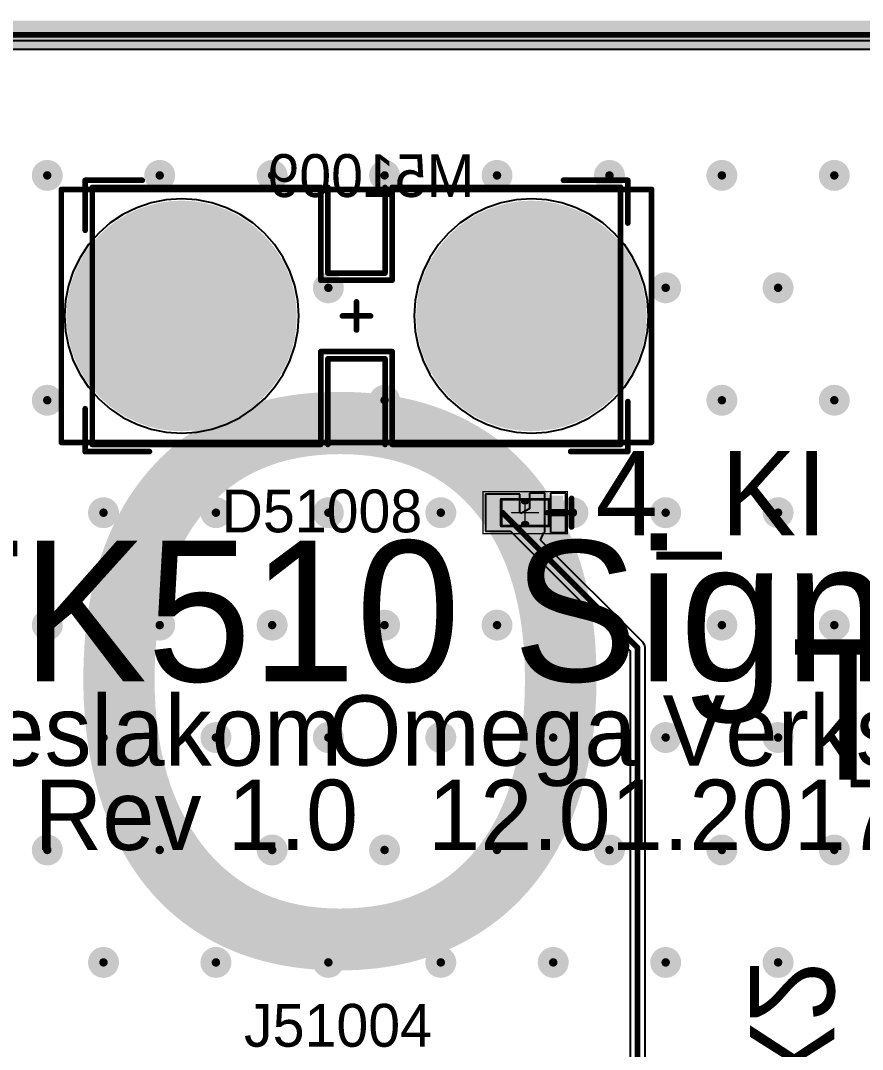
# Model space of a CAD drawing. Header units: millimetres. Extents: x 372 to 687, y 380 to 482.
# Drawn here: x 509.05 to 539, y 444.9 to 481.51 of the extents above; entities that cross this region are included whole.
import ezdxf

# ---------------------------------------------------------------- set-up
doc = ezdxf.new("R2010")
doc.units = ezdxf.units.MM
for name, color, linetype in [('BottomLayer', 5, 'Continuous'), ('BottomOverlay', 54, 'Continuous'), ('BottomSolder', 6, 'Continuous'), ('InternalPlane1', 76, 'Continuous'), ('InternalPlane2', 16, 'Continuous'), ('Mechanical1', 6, 'Continuous'), ('Mechanical13', 56, 'Continuous'), ('Mechanical15', 56, 'Continuous'), ('MultiLayer', 9, 'Continuous'), ('PadHoleLayer', 156, 'Continuous'), ('TopLayer', 1, 'Continuous'), ('TopOverlay', 2, 'Continuous'), ('TopPaste', 8, 'Continuous'), ('TopSolder', 216, 'Continuous'), ('ViaHoleLayer', 16, 'Continuous')]:
    doc.layers.add(name, color=color, linetype=linetype)

# ---------------------------------------------------------------- blocks, each defined once
blk = doc.blocks.new('I_LEDC0603_1608__N_336')
at = {"layer": 'Mechanical13', "const_width": 0.0999998}
for points in [[(-0.8499983, -0.47500032), (-0.8499983, 0.47499778)], [(-0.8499983, 0.47499778), (0.85000084, 0.47499778)], [(0.85000084, -0.47500032), (0.85000084, 0.47499778)], [(-0.8499983, -0.47500032), (0.85000084, -0.47500032)]]:
    blk.add_lwpolyline(points, dxfattribs=at)
at = {"layer": 'Mechanical13', "const_width": 0.0499999}
for points in [[(-0.8749969799999999, 0.47499778, 1), (-0.8249996199999999, 0.47499778, 1)], [(-0.8749969799999999, 0.47499778, 1), (-0.8249996199999999, 0.47499778, 1)], [(0.8250021599999999, 0.47499778, 1), (0.8749995199999999, 0.47499778, 1)], [(0.8250021599999999, 0.47499778, 1), (0.8749995199999999, 0.47499778, 1)], [(-0.8749969799999999, -0.47500032, 1), (-0.8249996199999999, -0.47500032, 1)], [(-0.8749969799999999, -0.47500032, 1), (-0.8249996199999999, -0.47500032, 1)], [(0.8250021599999999, -0.47500032, 1), (0.8749995199999999, -0.47500032, 1)], [(0.8250021599999999, -0.47500032, 1), (0.8749995199999999, -0.47500032, 1)]]:
    blk.add_lwpolyline(points, format="xyb", close=True, dxfattribs=at)
at = {"layer": 'Mechanical15', "const_width": 0.0499999}
for points in [[(-1.49999954, -0.75000104), (-1.49999954, 0.7499985)], [(-1.49999954, 0.7499985), (1.50000208, 0.7499985)], [(1.50000208, -0.75000104), (1.50000208, 0.7499985)], [(2.54e-06, -0.47500032), (2.54e-06, 0.47499778)], [(-0.47499778, 0), (0.47500286, 0)], [(-1.49999954, -0.75000104), (1.50000208, -0.75000104)]]:
    blk.add_lwpolyline(points, dxfattribs=at)
at = {"layer": 'Mechanical15', "const_width": 0.02499868}
for points in [[(-1.51249888, 0.7499985, 1), (-1.4875002, 0.7499985, 1)], [(-1.51249888, 0.7499985, 1), (-1.4875002, 0.7499985, 1)], [(1.48750274, 0.7499985, 1), (1.51250142, 0.7499985, 1)], [(1.48750274, 0.7499985, 1), (1.51250142, 0.7499985, 1)], [(-0.0124968, 0.47499778, 1), (0.01250188, 0.47499778, 1)], [(-0.48749712, 0, 1), (-0.46249844, 0, 1)], [(0.46250352, 0, 1), (0.4875022, 0, 1)], [(-1.51249888, -0.75000104, 1), (-1.4875002, -0.75000104, 1)], [(-1.51249888, -0.75000104, 1), (-1.4875002, -0.75000104, 1)], [(-0.0124968, -0.47500032, 1), (0.01250188, -0.47500032, 1)], [(1.48750274, -0.75000104, 1), (1.51250142, -0.75000104, 1)], [(1.48750274, -0.75000104, 1), (1.51250142, -0.75000104, 1)]]:
    blk.add_lwpolyline(points, format="xyb", close=True, dxfattribs=at)
at = {"layer": 'TopLayer'}
for points in [[(-0.3499993, -0.499999), (-0.3499993, 0.499999), (-1.2499975, -0.499999), (-1.2499975, 0.499999)], [(1.25000004, -0.499999), (1.25000004, 0.499999), (0.35000184, -0.499999), (0.35000184, 0.499999)]]:
    blk.add_solid(points, dxfattribs=at)
at = {"layer": 'TopOverlay', "const_width": 0.1999996}
for points in [[(-0.0499999, 0.3999992), (0.0499999, 0.3999992)], [(1.651, -0.508), (1.651, 0.508)], [(-0.0499999, -0.3999992), (0.0499999, -0.3999992)]]:
    blk.add_lwpolyline(points, dxfattribs=at)
at = {"layer": 'TopOverlay', "const_width": 0.0999998}
for points in [[(-0.0999998, 0.3999992, 1), (0, 0.3999992, 1)], [(0, 0.3999992, 1), (0.0999998, 0.3999992, 1)], [(1.6010001, 0.508, 1), (1.7009999, 0.508, 1)], [(-0.0999998, -0.3999992, 1), (0, -0.3999992, 1)], [(0, -0.3999992, 1), (0.0999998, -0.3999992, 1)], [(1.6010001, -0.508, 1), (1.7009999, -0.508, 1)]]:
    blk.add_lwpolyline(points, format="xyb", close=True, dxfattribs=at)
at = {"layer": 'TopPaste'}
for points in [[(-0.3499993, -0.499999), (-0.3499993, 0.499999), (-1.2499975, -0.499999), (-1.2499975, 0.499999)], [(1.25000004, -0.499999), (1.25000004, 0.499999), (0.35000184, -0.499999), (0.35000184, 0.499999)]]:
    blk.add_solid(points, dxfattribs=at)
at = {"layer": 'TopSolder'}
for points in [[(-0.2483993, -0.601599), (-0.2483993, 0.601599), (-1.3515975, -0.601599), (-1.3515975, 0.601599)], [(1.35160004, -0.601599), (1.35160004, 0.601599), (0.24840184, -0.601599), (0.24840184, 0.601599)]]:
    blk.add_solid(points, dxfattribs=at)
blk = doc.blocks.new('C___H_____900X1900X84000_396')
at = {"layer": 'BottomLayer', "const_width": 3.99999962}
for points in [[(-1.99999854, 6.223, 1), (1.99999854, 6.223, 1)], [(-1.99999854, -6.223, 1), (1.99999854, -6.223, 1)]]:
    blk.add_lwpolyline(points, format="xyb", close=True, dxfattribs=at)
at = {"layer": 'BottomSolder', "const_width": 4.10159962}
for points in [[(-2.05079854, 6.223, 1), (2.05079854, 6.223, 1)], [(-2.05079854, -6.223, 1), (2.05079854, -6.223, 1)]]:
    blk.add_lwpolyline(points, format="xyb", close=True, dxfattribs=at)
at = {"layer": 'InternalPlane1', "const_width": 1.99999854}
for points in [[(-1.00000054, 6.223, 1), (1.00000054, 6.223, 1)], [(-1.00000054, -6.223, 1), (1.00000054, -6.223, 1)]]:
    blk.add_lwpolyline(points, format="xyb", close=True, dxfattribs=at)
at = {"layer": 'InternalPlane2', "const_width": 1.99999854}
for points in [[(-1.00000054, 6.223, 1), (1.00000054, 6.223, 1)], [(-1.00000054, -6.223, 1), (1.00000054, -6.223, 1)]]:
    blk.add_lwpolyline(points, format="xyb", close=True, dxfattribs=at)
at = {"layer": 'Mechanical13', "const_width": 0.1999996}
for points in [[(-4.572, 9.398), (-4.57215748, 9.398)], [(-4.57215748, 1.27), (-4.57215748, 9.398)], [(4.572, 9.398), (-4.572, 9.398)], [(4.57199492, 1.26984506), (4.57199492, 9.39799746)], [(-1.27, 1.27), (-4.57215748, 1.27)], [(-1.27, -1.27000762), (-1.27, 1.27)], [(1.27, -1.27), (1.27, 1.26984506)], [(4.57199492, 1.26984506), (1.27, 1.26984506)], [(-1.27, -1.27000762), (-4.572, -1.27000762)], [(-4.572, -9.398), (-4.572, -1.27000762)], [(4.57199492, -1.27), (1.27, -1.27)], [(4.57199492, -9.398), (4.57199492, -1.27)], [(4.572, -9.398), (-4.572, -9.398)], [(4.572, -9.398), (4.57199492, -9.398)]]:
    blk.add_lwpolyline(points, dxfattribs=at)
at = {"layer": 'Mechanical13', "const_width": 0.0999998}
for points in [[(-4.62215738, 9.398, 1), (-4.52215758, 9.398, 1)], [(-4.62215738, 9.398, 1), (-4.52215758, 9.398, 1)], [(-4.6219999, 9.398, 1), (-4.5220001, 9.398, 1)], [(-4.6219999, 9.398, 1), (-4.5220001, 9.398, 1)], [(4.521995019999999, 9.39799746, 1), (4.621994819999999, 9.39799746, 1)], [(4.5220001, 9.398, 1), (4.6219999, 9.398, 1)], [(-4.62215738, 1.27, 1), (-4.52215758, 1.27, 1)], [(-4.62215738, 1.27, 1), (-4.52215758, 1.27, 1)], [(-1.3199999, 1.27, 1), (-1.2200001, 1.27, 1)], [(-1.3199999, 1.27, 1), (-1.2200001, 1.27, 1)], [(1.2200001, 1.26984506, 1), (1.3199999, 1.26984506, 1)], [(1.2200001, 1.26984506, 1), (1.3199999, 1.26984506, 1)], [(4.521995019999999, 1.26984506, 1), (4.621994819999999, 1.26984506, 1)], [(4.521995019999999, 1.26984506, 1), (4.621994819999999, 1.26984506, 1)], [(-4.6219999, -1.27000762, 1), (-4.5220001, -1.27000762, 1)], [(-4.6219999, -1.27000762, 1), (-4.5220001, -1.27000762, 1)], [(-1.3199999, -1.27000762, 1), (-1.2200001, -1.27000762, 1)], [(-1.3199999, -1.27000762, 1), (-1.2200001, -1.27000762, 1)], [(1.2200001, -1.27, 1), (1.3199999, -1.27, 1)], [(1.2200001, -1.27, 1), (1.3199999, -1.27, 1)], [(4.521995019999999, -1.27, 1), (4.621994819999999, -1.27, 1)], [(4.521995019999999, -1.27, 1), (4.621994819999999, -1.27, 1)], [(-4.6219999, -9.398, 1), (-4.5220001, -9.398, 1)], [(-4.6219999, -9.398, 1), (-4.5220001, -9.398, 1)], [(4.521995019999999, -9.398, 1), (4.621994819999999, -9.398, 1)], [(4.521995019999999, -9.398, 1), (4.621994819999999, -9.398, 1)], [(4.5220001, -9.398, 1), (4.6219999, -9.398, 1)], [(4.5220001, -9.398, 1), (4.6219999, -9.398, 1)]]:
    blk.add_lwpolyline(points, format="xyb", close=True, dxfattribs=at)
at = {"layer": 'Mechanical15', "const_width": 0.1999996}
for points in [[(-4.50000116, -10.49999932), (-4.50000116, 10.49999932)], [(4.50000116, 10.49999932), (-4.50000116, 10.49999932)], [(4.50000116, -10.49999932), (4.50000116, 10.49999932)], [(0, -0.499999), (0, 0.499999)], [(0.499999, 0), (-0.499999, 0)], [(4.50000116, -10.49999932), (-4.50000116, -10.49999932)]]:
    blk.add_lwpolyline(points, dxfattribs=at)
at = {"layer": 'Mechanical15', "const_width": 0.0999998}
for points in [[(-4.55000106, 10.49999932, 1), (-4.45000126, 10.49999932, 1)], [(-4.55000106, 10.49999932, 1), (-4.45000126, 10.49999932, 1)], [(4.45000126, 10.49999932, 1), (4.55000106, 10.49999932, 1)], [(4.45000126, 10.49999932, 1), (4.55000106, 10.49999932, 1)], [(-0.0499999, 0.499999, 1), (0.0499999, 0.499999, 1)], [(-0.5499989, 0, 1), (-0.4499991, 0, 1)], [(0.4499991, 0, 1), (0.5499989, 0, 1)], [(-0.0499999, -0.499999, 1), (0.0499999, -0.499999, 1)], [(-4.55000106, -10.49999932, 1), (-4.45000126, -10.49999932, 1)], [(-4.55000106, -10.49999932, 1), (-4.45000126, -10.49999932, 1)], [(4.45000126, -10.49999932, 1), (4.55000106, -10.49999932, 1)], [(4.45000126, -10.49999932, 1), (4.55000106, -10.49999932, 1)]]:
    blk.add_lwpolyline(points, format="xyb", close=True, dxfattribs=at)
at = {"layer": 'MultiLayer', "const_width": 3.99999962}
for points in [[(-1.99999854, 6.223, 1), (1.99999854, 6.223, 1)], [(-1.99999854, -6.223, 1), (1.99999854, -6.223, 1)]]:
    blk.add_lwpolyline(points, format="xyb", close=True, dxfattribs=at)
at = {"layer": 'PadHoleLayer', "const_width": 1.59999934}
for points in [[(-0.80000094, 6.223, 1), (0.80000094, 6.223, 1)], [(-0.80000094, -6.223, 1), (0.80000094, -6.223, 1)]]:
    blk.add_lwpolyline(points, format="xyb", close=True, dxfattribs=at)
at = {"layer": 'TopLayer', "const_width": 3.99999962}
for points in [[(-1.99999854, 6.223, 1), (1.99999854, 6.223, 1)], [(-1.99999854, -6.223, 1), (1.99999854, -6.223, 1)]]:
    blk.add_lwpolyline(points, format="xyb", close=True, dxfattribs=at)
at = {"layer": 'TopOverlay', "const_width": 0.1999996}
for points in [[(-3.302, 9.652), (-4.826, 9.652)], [(-4.826, 7.366), (-4.826, 9.652)], [(4.826, 9.652), (3.048, 9.652)], [(4.826, 7.619999999999999), (4.826, 9.652)], [(-1.524, 1.016), (-4.572, 1.016)], [(-1.524, -1.016), (-1.524, 1.016)], [(1.524, -1.016), (1.524, 1.016)], [(4.572, 1.016), (1.524, 1.016)], [(-1.524, -1.016), (-4.572, -1.016)], [(4.572, -1.016), (1.524, -1.016)], [(4.826, -9.652), (4.826, -7.366)], [(-4.826, -9.652), (-4.826, -7.619999999999999)], [(-3.048, -9.652), (-4.826, -9.652)], [(4.826, -9.652), (3.302, -9.652)]]:
    blk.add_lwpolyline(points, dxfattribs=at)
at = {"layer": 'TopOverlay', "const_width": 0.0999998}
for points in [[(-4.8759999, 9.652, 1), (-4.7760001, 9.652, 1)], [(-4.8759999, 9.652, 1), (-4.7760001, 9.652, 1)], [(-3.3519999, 9.652, 1), (-3.2520001, 9.652, 1)], [(2.9980001, 9.652, 1), (3.0979999, 9.652, 1)], [(4.7760001, 9.652, 1), (4.8759999, 9.652, 1)], [(4.7760001, 9.652, 1), (4.8759999, 9.652, 1)], [(4.7760001, 7.619999999999999, 1), (4.8759999, 7.619999999999999, 1)], [(-4.8759999, 7.366, 1), (-4.7760001, 7.366, 1)], [(-4.6219999, 1.016, 1), (-4.5220001, 1.016, 1)], [(-1.5739999, 1.016, 1), (-1.4740001, 1.016, 1)], [(-1.5739999, 1.016, 1), (-1.4740001, 1.016, 1)], [(1.4740001, 1.016, 1), (1.5739999, 1.016, 1)], [(1.4740001, 1.016, 1), (1.5739999, 1.016, 1)], [(4.5220001, 1.016, 1), (4.6219999, 1.016, 1)], [(-4.6219999, -1.016, 1), (-4.5220001, -1.016, 1)], [(-1.5739999, -1.016, 1), (-1.4740001, -1.016, 1)], [(-1.5739999, -1.016, 1), (-1.4740001, -1.016, 1)], [(1.4740001, -1.016, 1), (1.5739999, -1.016, 1)], [(1.4740001, -1.016, 1), (1.5739999, -1.016, 1)], [(4.5220001, -1.016, 1), (4.6219999, -1.016, 1)], [(4.7760001, -7.366, 1), (4.8759999, -7.366, 1)], [(-4.8759999, -7.619999999999999, 1), (-4.7760001, -7.619999999999999, 1)], [(-4.8759999, -9.652, 1), (-4.7760001, -9.652, 1)], [(-4.8759999, -9.652, 1), (-4.7760001, -9.652, 1)], [(-3.0979999, -9.652, 1), (-2.9980001, -9.652, 1)], [(3.2520001, -9.652, 1), (3.3519999, -9.652, 1)], [(4.7760001, -9.652, 1), (4.8759999, -9.652, 1)], [(4.7760001, -9.652, 1), (4.8759999, -9.652, 1)]]:
    blk.add_lwpolyline(points, format="xyb", close=True, dxfattribs=at)
at = {"layer": 'TopSolder', "const_width": 4.10159962}
for points in [[(-2.05079854, 6.223, 1), (2.05079854, 6.223, 1)], [(-2.05079854, -6.223, 1), (2.05079854, -6.223, 1)]]:
    blk.add_lwpolyline(points, format="xyb", close=True, dxfattribs=at)

msp = doc.modelspace()

# ---------------------------------------------------------------- linework, layer by layer
at = {"layer": 'BottomLayer'}
for p, q in [((381.20000214, 480.7999782), (680.80000492, 480.7999909)), ((514.2328450399999, 475.13325852), (513.69800232, 475.02687316)), ((514.7769994, 475.1689252), (514.2328450399999, 475.13325852)), ((515.32115376, 475.13325852), (514.7769994, 475.1689252)), ((515.8559964799999, 475.02687316), (515.32115376, 475.13325852)), ((526.6788450399999, 475.13325852), (526.14400232, 475.02687316)), ((527.2229993999999, 475.1689252), (526.6788450399999, 475.13325852)), ((527.7671537599999, 475.13325852), (527.2229993999999, 475.1689252)), ((528.30199648, 475.02687316), (527.7671537599999, 475.13325852)), ((513.18162032, 474.8515852199999), (512.6925357, 474.61039444)), ((513.69800232, 475.02687316), (513.18162032, 474.8515852199999)), ((516.37237848, 474.8515852199999), (515.8559964799999, 475.02687316)), ((516.8614630999999, 474.61039444), (516.37237848, 474.8515852199999)), ((525.62762032, 474.8515852199999), (525.1385356999999, 474.61039444)), ((526.14400232, 475.02687316), (525.62762032, 474.8515852199999)), ((528.81837848, 474.8515852199999), (528.30199648, 475.02687316)), ((529.3074631, 474.61039444), (528.81837848, 474.8515852199999)), ((512.6925357, 474.61039444), (512.23911776, 474.30743086)), ((517.3148810399999, 474.30743086), (516.8614630999999, 474.61039444)), ((525.1385356999999, 474.61039444), (524.68511776, 474.30743086)), ((529.76088104, 474.30743086), (529.3074631, 474.61039444)), ((512.23911776, 474.30743086), (511.82912366, 473.94787608)), ((517.72487514, 473.94787608), (517.3148810399999, 474.30743086)), ((524.68511776, 474.30743086), (524.27512366, 473.94787608)), ((530.17087514, 473.94787608), (529.76088104, 474.30743086)), ((511.82912366, 473.94787608), (511.46956888, 473.53788198)), ((518.0844299199999, 473.53788198), (517.72487514, 473.94787608)), ((524.27512366, 473.94787608), (523.91556888, 473.53788198)), ((530.53042992, 473.53788198), (530.17087514, 473.94787608)), ((511.46956888, 473.53788198), (511.1666053, 473.0844615)), ((518.3873934999999, 473.0844615), (518.0844299199999, 473.53788198)), ((523.91556888, 473.53788198), (523.6126052999999, 473.0844615)), ((530.8333934999999, 473.0844615), (530.53042992, 473.53788198)), ((511.1666053, 473.0844615), (510.9254145199999, 472.59537942)), ((518.6285842799999, 472.59537942), (518.3873934999999, 473.0844615)), ((523.6126052999999, 473.0844615), (523.3714145199999, 472.59537942)), ((531.07458428, 472.59537942), (530.8333934999999, 473.0844615)), ((510.9254145199999, 472.59537942), (510.75012658, 472.07899742)), ((518.80387222, 472.07899742), (518.6285842799999, 472.59537942)), ((523.3714145199999, 472.59537942), (523.1961265799999, 472.07899742)), ((531.2498722199999, 472.07899742), (531.07458428, 472.59537942)), ((510.75012658, 472.07899742), (510.64374122, 471.5441547)), ((518.91025758, 471.5441547), (518.80387222, 472.07899742)), ((523.1961265799999, 472.07899742), (523.08974122, 471.5441547)), ((531.3562575799999, 471.5441547), (531.2498722199999, 472.07899742)), ((510.64374122, 471.5441547), (510.60807454, 471.00000034)), ((518.94592426, 471.00000034), (518.91025758, 471.5441547)), ((523.08974122, 471.5441547), (523.05407454, 471.00000034)), ((531.39192426, 471.00000034), (531.3562575799999, 471.5441547)), ((510.60807454, 471.00000034), (510.64374122, 470.45584598)), ((518.91025758, 470.45584598), (518.94592426, 471.00000034)), ((523.05407454, 471.00000034), (523.08974122, 470.45584598)), ((531.3562575799999, 470.45584598), (531.39192426, 471.00000034)), ((510.64374122, 470.45584598), (510.75012658, 469.92100326)), ((518.80387222, 469.92100326), (518.91025758, 470.45584598)), ((523.08974122, 470.45584598), (523.1961265799999, 469.92100326)), ((531.2498722199999, 469.92100326), (531.3562575799999, 470.45584598)), ((510.75012658, 469.92100326), (510.9254145199999, 469.40462126)), ((518.6285842799999, 469.40462126), (518.80387222, 469.92100326)), ((523.1961265799999, 469.92100326), (523.3714145199999, 469.40462126)), ((531.07458428, 469.40462126), (531.2498722199999, 469.92100326)), ((510.9254145199999, 469.40462126), (511.1666053, 468.91553918)), ((518.3873934999999, 468.91553918), (518.6285842799999, 469.40462126)), ((523.3714145199999, 469.40462126), (523.6126052999999, 468.91553918)), ((530.8333934999999, 468.91553918), (531.07458428, 469.40462126)), ((511.1666053, 468.91553918), (511.46956888, 468.4621187)), ((518.0844299199999, 468.4621187), (518.3873934999999, 468.91553918)), ((523.6126052999999, 468.91553918), (523.91556888, 468.4621187)), ((530.53042992, 468.4621187), (530.8333934999999, 468.91553918)), ((511.46956888, 468.4621187), (511.82912366, 468.0521246)), ((517.72487514, 468.0521246), (518.0844299199999, 468.4621187)), ((523.91556888, 468.4621187), (524.27512366, 468.0521246)), ((530.17087514, 468.0521246), (530.53042992, 468.4621187)), ((511.82912366, 468.0521246), (512.23911776, 467.69256982)), ((517.3148810399999, 467.69256982), (517.72487514, 468.0521246)), ((524.27512366, 468.0521246), (524.68511776, 467.69256982)), ((529.76088104, 467.69256982), (530.17087514, 468.0521246)), ((512.23911776, 467.69256982), (512.6925357, 467.38960624)), ((516.8614630999999, 467.38960624), (517.3148810399999, 467.69256982)), ((524.68511776, 467.69256982), (525.1385356999999, 467.38960624)), ((529.3074631, 467.38960624), (529.76088104, 467.69256982)), ((512.6925357, 467.38960624), (513.18162032, 467.14841546)), ((513.18162032, 467.14841546), (513.69800232, 466.97312752)), ((515.8559964799999, 466.97312752), (516.37237848, 467.14841546)), ((516.37237848, 467.14841546), (516.8614630999999, 467.38960624)), ((525.1385356999999, 467.38960624), (525.62762032, 467.14841546)), ((525.62762032, 467.14841546), (526.14400232, 466.97312752)), ((528.30199648, 466.97312752), (528.81837848, 467.14841546)), ((528.81837848, 467.14841546), (529.3074631, 467.38960624)), ((513.69800232, 466.97312752), (514.2328450399999, 466.86674216)), ((514.2328450399999, 466.86674216), (514.7769994, 466.83107548)), ((514.7769994, 466.83107548), (515.32115376, 466.86674216)), ((515.32115376, 466.86674216), (515.8559964799999, 466.97312752)), ((526.14400232, 466.97312752), (526.6788450399999, 466.86674216)), ((526.6788450399999, 466.86674216), (527.2229993999999, 466.83107548)), ((527.2229993999999, 466.83107548), (527.7671537599999, 466.86674216)), ((527.7671537599999, 466.86674216), (528.30199648, 466.97312752))]:
    msp.add_line(p, q, dxfattribs=at)
at = {"layer": 'BottomLayer', "const_width": 0.2999994}
for points in [[(509.84995058, 475.99995478, 1), (510.14994998, 475.99995478, 1)], [(513.8499502, 475.99995478, 1), (514.1499496, 475.99995478, 1)], [(517.84994982, 475.99995478, 1), (518.1499492199999, 475.99995478, 1)], [(521.8499494399999, 475.99995478, 1), (522.14994884, 475.99995478, 1)], [(525.84994906, 475.99995478, 1), (526.14994846, 475.99995478, 1)], [(529.84994868, 475.99995478, 1), (530.14994808, 475.99995478, 1)], [(533.8499482999999, 475.99995478, 1), (534.1499477, 475.99995478, 1)], [(537.84994792, 475.99995478, 1), (538.14994732, 475.99995478, 1)], [(519.8499509, 471.99995516, 1), (520.1499503, 471.99995516, 1)], [(531.84994976, 471.99995516, 1), (532.14994916, 471.99995516, 1)], [(535.84994938, 471.99995516, 1), (536.1499487799999, 471.99995516, 1)], [(509.84995058, 467.99995554, 1), (510.14994998, 467.99995554, 1)], [(521.8499494399999, 467.99995554, 1), (522.14994884, 467.99995554, 1)], [(533.8499482999999, 467.99995554, 1), (534.1499477, 467.99995554, 1)], [(537.84994792, 467.99995554, 1), (538.14994732, 467.99995554, 1)], [(511.84995166, 463.99995592, 1), (512.1499510599999, 463.99995592, 1)], [(515.84995128, 463.99995592, 1), (516.14995068, 463.99995592, 1)], [(519.8499509, 463.99995592, 1), (520.1499503, 463.99995592, 1)], [(523.84995052, 463.99995592, 1), (524.1499499199999, 463.99995592, 1)], [(528.55000208, 463.99997878, 1), (528.85000148, 463.99997878, 1)], [(531.84994976, 463.99995592, 1), (532.14994916, 463.99995592, 1)], [(535.84994938, 463.99995592, 1), (536.1499487799999, 463.99995592, 1)], [(509.84995058, 459.9999563, 1), (510.14994998, 459.9999563, 1)], [(513.8499502, 459.9999563, 1), (514.1499496, 459.9999563, 1)], [(517.84994982, 459.9999563, 1), (518.1499492199999, 459.9999563, 1)], [(521.8499494399999, 459.9999563, 1), (522.14994884, 459.9999563, 1)], [(525.84994906, 459.9999563, 1), (526.14994846, 459.9999563, 1)], [(533.8499482999999, 459.9999563, 1), (534.1499477, 459.9999563, 1)], [(537.84994792, 459.9999563, 1), (538.14994732, 459.9999563, 1)], [(511.84995166, 455.99995668, 1), (512.1499510599999, 455.99995668, 1)], [(515.84995128, 455.99995668, 1), (516.14995068, 455.99995668, 1)], [(519.8499509, 455.99995668, 1), (520.1499503, 455.99995668, 1)], [(523.84995052, 455.99995668, 1), (524.1499499199999, 455.99995668, 1)], [(527.8499501399999, 455.99995668, 1), (528.14994954, 455.99995668, 1)], [(531.84994976, 455.99995668, 1), (532.14994916, 455.99995668, 1)], [(535.84994938, 455.99995668, 1), (536.1499487799999, 455.99995668, 1)], [(509.84995058, 451.99995706, 1), (510.14994998, 451.99995706, 1)], [(513.8499502, 451.99995706, 1), (514.1499496, 451.99995706, 1)], [(517.84994982, 451.99995706, 1), (518.1499492199999, 451.99995706, 1)], [(521.8499494399999, 451.99995706, 1), (522.14994884, 451.99995706, 1)], [(525.84994906, 451.99995706, 1), (526.14994846, 451.99995706, 1)], [(529.84994868, 451.99995706, 1), (530.14994808, 451.99995706, 1)], [(533.8499482999999, 451.99995706, 1), (534.1499477, 451.99995706, 1)], [(537.84994792, 451.99995706, 1), (538.14994732, 451.99995706, 1)], [(511.84995166, 447.99995744, 1), (512.1499510599999, 447.99995744, 1)], [(515.84995128, 447.99995744, 1), (516.14995068, 447.99995744, 1)], [(519.8499509, 447.99995744, 1), (520.1499503, 447.99995744, 1)], [(523.84995052, 447.99995744, 1), (524.1499499199999, 447.99995744, 1)], [(527.8499501399999, 447.99995744, 1), (528.14994954, 447.99995744, 1)], [(531.84994976, 447.99995744, 1), (532.14994916, 447.99995744, 1)], [(535.84994938, 447.99995744, 1), (536.1499487799999, 447.99995744, 1)]]:
    msp.add_lwpolyline(points, format="xyb", close=True, dxfattribs=at)
at = {"layer": 'InternalPlane1'}
msp.add_line((381.51045872, 480.48954194), (680.4895407199999, 480.48954194), dxfattribs=at)
at = {"layer": 'InternalPlane1', "const_width": 1.016}
msp.add_lwpolyline([(381, 481.00000066), (680.99999944, 481.00000066)], dxfattribs=at)
at = {"layer": 'InternalPlane1', "const_width": 0.5499989}
for points in [[(509.7249521, 475.99995478, 1), (510.27494846, 475.99995478, 1)], [(513.7249517199999, 475.99995478, 1), (514.27494808, 475.99995478, 1)], [(517.72495134, 475.99995478, 1), (518.2749477, 475.99995478, 1)], [(521.72495096, 475.99995478, 1), (522.27494732, 475.99995478, 1)], [(525.7249505799999, 475.99995478, 1), (526.27494694, 475.99995478, 1)], [(529.7249502, 475.99995478, 1), (530.27494656, 475.99995478, 1)], [(533.72494982, 475.99995478, 1), (534.2749461799999, 475.99995478, 1)], [(537.7249494399999, 475.99995478, 1), (538.2749458, 475.99995478, 1)], [(519.72495242, 471.99995516, 1), (520.2749487799999, 471.99995516, 1)], [(531.7249512799999, 471.99995516, 1), (532.2749476399999, 471.99995516, 1)], [(535.7249509, 471.99995516, 1), (536.27494726, 471.99995516, 1)], [(509.7249521, 467.99995554, 1), (510.27494846, 467.99995554, 1)], [(521.72495096, 467.99995554, 1), (522.27494732, 467.99995554, 1)], [(533.72494982, 467.99995554, 1), (534.2749461799999, 467.99995554, 1)], [(537.7249494399999, 467.99995554, 1), (538.2749458, 467.99995554, 1)], [(511.7249531799999, 463.99995592, 1), (512.27494954, 463.99995592, 1)], [(515.7249528, 463.99995592, 1), (516.27494916, 463.99995592, 1)], [(519.72495242, 463.99995592, 1), (520.2749487799999, 463.99995592, 1)], [(523.72495204, 463.99995592, 1), (524.2749484, 463.99995592, 1)], [(528.4250036, 463.99997878, 1), (528.97499996, 463.99997878, 1)], [(531.7249512799999, 463.99995592, 1), (532.2749476399999, 463.99995592, 1)], [(535.7249509, 463.99995592, 1), (536.27494726, 463.99995592, 1)], [(509.7249521, 459.9999563, 1), (510.27494846, 459.9999563, 1)], [(513.7249517199999, 459.9999563, 1), (514.27494808, 459.9999563, 1)], [(517.72495134, 459.9999563, 1), (518.2749477, 459.9999563, 1)], [(521.72495096, 459.9999563, 1), (522.27494732, 459.9999563, 1)], [(525.7249505799999, 459.9999563, 1), (526.27494694, 459.9999563, 1)], [(533.72494982, 459.9999563, 1), (534.2749461799999, 459.9999563, 1)], [(537.7249494399999, 459.9999563, 1), (538.2749458, 459.9999563, 1)], [(511.7249531799999, 455.99995668, 1), (512.27494954, 455.99995668, 1)], [(515.7249528, 455.99995668, 1), (516.27494916, 455.99995668, 1)], [(519.72495242, 455.99995668, 1), (520.2749487799999, 455.99995668, 1)], [(523.72495204, 455.99995668, 1), (524.2749484, 455.99995668, 1)], [(527.72495166, 455.99995668, 1), (528.27494802, 455.99995668, 1)], [(531.7249512799999, 455.99995668, 1), (532.2749476399999, 455.99995668, 1)], [(535.7249509, 455.99995668, 1), (536.27494726, 455.99995668, 1)], [(509.7249521, 451.99995706, 1), (510.27494846, 451.99995706, 1)], [(513.7249517199999, 451.99995706, 1), (514.27494808, 451.99995706, 1)], [(517.72495134, 451.99995706, 1), (518.2749477, 451.99995706, 1)], [(521.72495096, 451.99995706, 1), (522.27494732, 451.99995706, 1)], [(525.7249505799999, 451.99995706, 1), (526.27494694, 451.99995706, 1)], [(529.7249502, 451.99995706, 1), (530.27494656, 451.99995706, 1)], [(533.72494982, 451.99995706, 1), (534.2749461799999, 451.99995706, 1)], [(537.7249494399999, 451.99995706, 1), (538.2749458, 451.99995706, 1)], [(511.7249531799999, 447.99995744, 1), (512.27494954, 447.99995744, 1)], [(515.7249528, 447.99995744, 1), (516.27494916, 447.99995744, 1)], [(519.72495242, 447.99995744, 1), (520.2749487799999, 447.99995744, 1)], [(523.72495204, 447.99995744, 1), (524.2749484, 447.99995744, 1)], [(527.72495166, 447.99995744, 1), (528.27494802, 447.99995744, 1)], [(531.7249512799999, 447.99995744, 1), (532.2749476399999, 447.99995744, 1)], [(535.7249509, 447.99995744, 1), (536.27494726, 447.99995744, 1)]]:
    msp.add_lwpolyline(points, format="xyb", close=True, dxfattribs=at)
at = {"layer": 'InternalPlane2'}
msp.add_line((381.51045872, 480.48954194), (680.4895407199999, 480.48954194), dxfattribs=at)
at = {"layer": 'InternalPlane2', "const_width": 1.016}
msp.add_lwpolyline([(381, 481.00000066), (680.99999944, 481.00000066)], dxfattribs=at)
at = {"layer": 'InternalPlane2', "const_width": 0.5499989}
for points in [[(509.7249521, 475.99995478, 1), (510.27494846, 475.99995478, 1)], [(513.7249517199999, 475.99995478, 1), (514.27494808, 475.99995478, 1)], [(517.72495134, 475.99995478, 1), (518.2749477, 475.99995478, 1)], [(521.72495096, 475.99995478, 1), (522.27494732, 475.99995478, 1)], [(525.7249505799999, 475.99995478, 1), (526.27494694, 475.99995478, 1)], [(529.7249502, 475.99995478, 1), (530.27494656, 475.99995478, 1)], [(533.72494982, 475.99995478, 1), (534.2749461799999, 475.99995478, 1)], [(537.7249494399999, 475.99995478, 1), (538.2749458, 475.99995478, 1)], [(519.72495242, 471.99995516, 1), (520.2749487799999, 471.99995516, 1)], [(531.7249512799999, 471.99995516, 1), (532.2749476399999, 471.99995516, 1)], [(535.7249509, 471.99995516, 1), (536.27494726, 471.99995516, 1)], [(509.7249521, 467.99995554, 1), (510.27494846, 467.99995554, 1)], [(521.72495096, 467.99995554, 1), (522.27494732, 467.99995554, 1)], [(533.72494982, 467.99995554, 1), (534.2749461799999, 467.99995554, 1)], [(537.7249494399999, 467.99995554, 1), (538.2749458, 467.99995554, 1)], [(511.7249531799999, 463.99995592, 1), (512.27494954, 463.99995592, 1)], [(515.7249528, 463.99995592, 1), (516.27494916, 463.99995592, 1)], [(519.72495242, 463.99995592, 1), (520.2749487799999, 463.99995592, 1)], [(523.72495204, 463.99995592, 1), (524.2749484, 463.99995592, 1)], [(528.4250036, 463.99997878, 1), (528.97499996, 463.99997878, 1)], [(531.7249512799999, 463.99995592, 1), (532.2749476399999, 463.99995592, 1)], [(535.7249509, 463.99995592, 1), (536.27494726, 463.99995592, 1)], [(509.7249521, 459.9999563, 1), (510.27494846, 459.9999563, 1)], [(513.7249517199999, 459.9999563, 1), (514.27494808, 459.9999563, 1)], [(517.72495134, 459.9999563, 1), (518.2749477, 459.9999563, 1)], [(521.72495096, 459.9999563, 1), (522.27494732, 459.9999563, 1)], [(525.7249505799999, 459.9999563, 1), (526.27494694, 459.9999563, 1)], [(533.72494982, 459.9999563, 1), (534.2749461799999, 459.9999563, 1)], [(537.7249494399999, 459.9999563, 1), (538.2749458, 459.9999563, 1)], [(511.7249531799999, 455.99995668, 1), (512.27494954, 455.99995668, 1)], [(515.7249528, 455.99995668, 1), (516.27494916, 455.99995668, 1)], [(519.72495242, 455.99995668, 1), (520.2749487799999, 455.99995668, 1)], [(523.72495204, 455.99995668, 1), (524.2749484, 455.99995668, 1)], [(527.72495166, 455.99995668, 1), (528.27494802, 455.99995668, 1)], [(531.7249512799999, 455.99995668, 1), (532.2749476399999, 455.99995668, 1)], [(535.7249509, 455.99995668, 1), (536.27494726, 455.99995668, 1)], [(509.7249521, 451.99995706, 1), (510.27494846, 451.99995706, 1)], [(513.7249517199999, 451.99995706, 1), (514.27494808, 451.99995706, 1)], [(517.72495134, 451.99995706, 1), (518.2749477, 451.99995706, 1)], [(521.72495096, 451.99995706, 1), (522.27494732, 451.99995706, 1)], [(525.7249505799999, 451.99995706, 1), (526.27494694, 451.99995706, 1)], [(529.7249502, 451.99995706, 1), (530.27494656, 451.99995706, 1)], [(533.72494982, 451.99995706, 1), (534.2749461799999, 451.99995706, 1)], [(537.7249494399999, 451.99995706, 1), (538.2749458, 451.99995706, 1)], [(511.7249531799999, 447.99995744, 1), (512.27494954, 447.99995744, 1)], [(515.7249528, 447.99995744, 1), (516.27494916, 447.99995744, 1)], [(519.72495242, 447.99995744, 1), (520.2749487799999, 447.99995744, 1)], [(523.72495204, 447.99995744, 1), (524.2749484, 447.99995744, 1)], [(527.72495166, 447.99995744, 1), (528.27494802, 447.99995744, 1)], [(531.7249512799999, 447.99995744, 1), (532.2749476399999, 447.99995744, 1)], [(535.7249509, 447.99995744, 1), (536.27494726, 447.99995744, 1)]]:
    msp.add_lwpolyline(points, format="xyb", close=True, dxfattribs=at)
at = {"layer": 'Mechanical1', "const_width": 0.1999996}
msp.add_lwpolyline([(381, 481.00000066), (680.99999944, 481.00000066)], dxfattribs=at)
at = {"layer": 'MultiLayer', "const_width": 0.2999994}
for points in [[(509.84995058, 475.99995478, 1), (510.14994998, 475.99995478, 1)], [(513.8499502, 475.99995478, 1), (514.1499496, 475.99995478, 1)], [(517.84994982, 475.99995478, 1), (518.1499492199999, 475.99995478, 1)], [(521.8499494399999, 475.99995478, 1), (522.14994884, 475.99995478, 1)], [(525.84994906, 475.99995478, 1), (526.14994846, 475.99995478, 1)], [(529.84994868, 475.99995478, 1), (530.14994808, 475.99995478, 1)], [(533.8499482999999, 475.99995478, 1), (534.1499477, 475.99995478, 1)], [(537.84994792, 475.99995478, 1), (538.14994732, 475.99995478, 1)], [(519.8499509, 471.99995516, 1), (520.1499503, 471.99995516, 1)], [(531.84994976, 471.99995516, 1), (532.14994916, 471.99995516, 1)], [(535.84994938, 471.99995516, 1), (536.1499487799999, 471.99995516, 1)], [(509.84995058, 467.99995554, 1), (510.14994998, 467.99995554, 1)], [(521.8499494399999, 467.99995554, 1), (522.14994884, 467.99995554, 1)], [(533.8499482999999, 467.99995554, 1), (534.1499477, 467.99995554, 1)], [(537.84994792, 467.99995554, 1), (538.14994732, 467.99995554, 1)], [(511.84995166, 463.99995592, 1), (512.1499510599999, 463.99995592, 1)], [(515.84995128, 463.99995592, 1), (516.14995068, 463.99995592, 1)], [(519.8499509, 463.99995592, 1), (520.1499503, 463.99995592, 1)], [(523.84995052, 463.99995592, 1), (524.1499499199999, 463.99995592, 1)], [(528.55000208, 463.99997878, 1), (528.85000148, 463.99997878, 1)], [(531.84994976, 463.99995592, 1), (532.14994916, 463.99995592, 1)], [(535.84994938, 463.99995592, 1), (536.1499487799999, 463.99995592, 1)], [(509.84995058, 459.9999563, 1), (510.14994998, 459.9999563, 1)], [(513.8499502, 459.9999563, 1), (514.1499496, 459.9999563, 1)], [(517.84994982, 459.9999563, 1), (518.1499492199999, 459.9999563, 1)], [(521.8499494399999, 459.9999563, 1), (522.14994884, 459.9999563, 1)], [(525.84994906, 459.9999563, 1), (526.14994846, 459.9999563, 1)], [(533.8499482999999, 459.9999563, 1), (534.1499477, 459.9999563, 1)], [(537.84994792, 459.9999563, 1), (538.14994732, 459.9999563, 1)], [(511.84995166, 455.99995668, 1), (512.1499510599999, 455.99995668, 1)], [(515.84995128, 455.99995668, 1), (516.14995068, 455.99995668, 1)], [(519.8499509, 455.99995668, 1), (520.1499503, 455.99995668, 1)], [(523.84995052, 455.99995668, 1), (524.1499499199999, 455.99995668, 1)], [(527.8499501399999, 455.99995668, 1), (528.14994954, 455.99995668, 1)], [(531.84994976, 455.99995668, 1), (532.14994916, 455.99995668, 1)], [(535.84994938, 455.99995668, 1), (536.1499487799999, 455.99995668, 1)], [(509.84995058, 451.99995706, 1), (510.14994998, 451.99995706, 1)], [(513.8499502, 451.99995706, 1), (514.1499496, 451.99995706, 1)], [(517.84994982, 451.99995706, 1), (518.1499492199999, 451.99995706, 1)], [(521.8499494399999, 451.99995706, 1), (522.14994884, 451.99995706, 1)], [(525.84994906, 451.99995706, 1), (526.14994846, 451.99995706, 1)], [(529.84994868, 451.99995706, 1), (530.14994808, 451.99995706, 1)], [(533.8499482999999, 451.99995706, 1), (534.1499477, 451.99995706, 1)], [(537.84994792, 451.99995706, 1), (538.14994732, 451.99995706, 1)], [(511.84995166, 447.99995744, 1), (512.1499510599999, 447.99995744, 1)], [(515.84995128, 447.99995744, 1), (516.14995068, 447.99995744, 1)], [(519.8499509, 447.99995744, 1), (520.1499503, 447.99995744, 1)], [(523.84995052, 447.99995744, 1), (524.1499499199999, 447.99995744, 1)], [(527.8499501399999, 447.99995744, 1), (528.14994954, 447.99995744, 1)], [(531.84994976, 447.99995744, 1), (532.14994916, 447.99995744, 1)], [(535.84994938, 447.99995744, 1), (536.1499487799999, 447.99995744, 1)]]:
    msp.add_lwpolyline(points, format="xyb", close=True, dxfattribs=at)
at = {"layer": 'TopLayer'}
for p, q in [((381.20001992, 480.8000163), (680.8000303199999, 480.79999852)), ((514.2328450399999, 475.13325852), (513.69800232, 475.02687316)), ((514.7769994, 475.1689252), (514.2328450399999, 475.13325852)), ((515.32115376, 475.13325852), (514.7769994, 475.1689252)), ((515.8559964799999, 475.02687316), (515.32115376, 475.13325852)), ((526.6788450399999, 475.13325852), (526.14400232, 475.02687316)), ((527.2229993999999, 475.1689252), (526.6788450399999, 475.13325852)), ((527.7671537599999, 475.13325852), (527.2229993999999, 475.1689252)), ((528.30199648, 475.02687316), (527.7671537599999, 475.13325852)), ((513.18162032, 474.8515852199999), (512.6925357, 474.61039444)), ((513.69800232, 475.02687316), (513.18162032, 474.8515852199999)), ((516.37237848, 474.8515852199999), (515.8559964799999, 475.02687316)), ((516.8614630999999, 474.61039444), (516.37237848, 474.8515852199999)), ((525.62762032, 474.8515852199999), (525.1385356999999, 474.61039444)), ((526.14400232, 475.02687316), (525.62762032, 474.8515852199999)), ((528.81837848, 474.8515852199999), (528.30199648, 475.02687316)), ((529.3074631, 474.61039444), (528.81837848, 474.8515852199999)), ((512.6925357, 474.61039444), (512.23911776, 474.30743086)), ((517.3148810399999, 474.30743086), (516.8614630999999, 474.61039444)), ((525.1385356999999, 474.61039444), (524.68511776, 474.30743086)), ((529.76088104, 474.30743086), (529.3074631, 474.61039444)), ((512.23911776, 474.30743086), (511.82912366, 473.94787608)), ((517.72487514, 473.94787608), (517.3148810399999, 474.30743086)), ((524.68511776, 474.30743086), (524.27512366, 473.94787608)), ((530.17087514, 473.94787608), (529.76088104, 474.30743086)), ((511.82912366, 473.94787608), (511.46956888, 473.53788198)), ((518.0844299199999, 473.53788198), (517.72487514, 473.94787608)), ((524.27512366, 473.94787608), (523.91556888, 473.53788198)), ((530.53042992, 473.53788198), (530.17087514, 473.94787608)), ((511.46956888, 473.53788198), (511.1666053, 473.0844615)), ((518.3873934999999, 473.0844615), (518.0844299199999, 473.53788198)), ((523.91556888, 473.53788198), (523.6126052999999, 473.0844615)), ((530.8333934999999, 473.0844615), (530.53042992, 473.53788198)), ((511.1666053, 473.0844615), (510.9254145199999, 472.59537942)), ((518.6285842799999, 472.59537942), (518.3873934999999, 473.0844615)), ((523.6126052999999, 473.0844615), (523.3714145199999, 472.59537942)), ((531.07458428, 472.59537942), (530.8333934999999, 473.0844615)), ((510.9254145199999, 472.59537942), (510.75012658, 472.07899742)), ((518.80387222, 472.07899742), (518.6285842799999, 472.59537942)), ((523.3714145199999, 472.59537942), (523.1961265799999, 472.07899742)), ((531.2498722199999, 472.07899742), (531.07458428, 472.59537942)), ((510.75012658, 472.07899742), (510.64374122, 471.5441547)), ((518.91025758, 471.5441547), (518.80387222, 472.07899742)), ((523.1961265799999, 472.07899742), (523.08974122, 471.5441547)), ((531.3562575799999, 471.5441547), (531.2498722199999, 472.07899742)), ((510.64374122, 471.5441547), (510.60807454, 471.00000034)), ((518.94592426, 471.00000034), (518.91025758, 471.5441547)), ((523.08974122, 471.5441547), (523.05407454, 471.00000034)), ((531.39192426, 471.00000034), (531.3562575799999, 471.5441547)), ((510.60807454, 471.00000034), (510.64374122, 470.45584598)), ((518.91025758, 470.45584598), (518.94592426, 471.00000034)), ((523.05407454, 471.00000034), (523.08974122, 470.45584598)), ((531.3562575799999, 470.45584598), (531.39192426, 471.00000034)), ((510.64374122, 470.45584598), (510.75012658, 469.92100326)), ((518.80387222, 469.92100326), (518.91025758, 470.45584598)), ((523.08974122, 470.45584598), (523.1961265799999, 469.92100326)), ((531.2498722199999, 469.92100326), (531.3562575799999, 470.45584598)), ((510.75012658, 469.92100326), (510.9254145199999, 469.40462126)), ((518.6285842799999, 469.40462126), (518.80387222, 469.92100326)), ((523.1961265799999, 469.92100326), (523.3714145199999, 469.40462126)), ((531.07458428, 469.40462126), (531.2498722199999, 469.92100326)), ((510.9254145199999, 469.40462126), (511.1666053, 468.91553918)), ((518.3873934999999, 468.91553918), (518.6285842799999, 469.40462126)), ((523.3714145199999, 469.40462126), (523.6126052999999, 468.91553918)), ((530.8333934999999, 468.91553918), (531.07458428, 469.40462126)), ((511.1666053, 468.91553918), (511.46956888, 468.4621187)), ((518.0844299199999, 468.4621187), (518.3873934999999, 468.91553918)), ((523.6126052999999, 468.91553918), (523.91556888, 468.4621187)), ((530.53042992, 468.4621187), (530.8333934999999, 468.91553918)), ((511.46956888, 468.4621187), (511.82912366, 468.0521246)), ((517.72487514, 468.0521246), (518.0844299199999, 468.4621187)), ((523.91556888, 468.4621187), (524.27512366, 468.0521246)), ((530.17087514, 468.0521246), (530.53042992, 468.4621187)), ((511.82912366, 468.0521246), (512.23911776, 467.69256982)), ((517.3148810399999, 467.69256982), (517.72487514, 468.0521246)), ((524.27512366, 468.0521246), (524.68511776, 467.69256982)), ((529.76088104, 467.69256982), (530.17087514, 468.0521246)), ((512.23911776, 467.69256982), (512.6925357, 467.38960624)), ((516.8614630999999, 467.38960624), (517.3148810399999, 467.69256982)), ((524.68511776, 467.69256982), (525.1385356999999, 467.38960624)), ((529.3074631, 467.38960624), (529.76088104, 467.69256982)), ((512.6925357, 467.38960624), (513.18162032, 467.14841546)), ((513.18162032, 467.14841546), (513.69800232, 466.97312752)), ((515.8559964799999, 466.97312752), (516.37237848, 467.14841546)), ((516.37237848, 467.14841546), (516.8614630999999, 467.38960624)), ((525.1385356999999, 467.38960624), (525.62762032, 467.14841546)), ((525.62762032, 467.14841546), (526.14400232, 466.97312752)), ((528.30199648, 466.97312752), (528.81837848, 467.14841546)), ((528.81837848, 467.14841546), (529.3074631, 467.38960624)), ((513.69800232, 466.97312752), (514.2328450399999, 466.86674216)), ((514.2328450399999, 466.86674216), (514.7769994, 466.83107548)), ((514.7769994, 466.83107548), (515.32115376, 466.86674216)), ((515.32115376, 466.86674216), (515.8559964799999, 466.97312752)), ((526.14400232, 466.97312752), (526.6788450399999, 466.86674216)), ((526.6788450399999, 466.86674216), (527.2229993999999, 466.83107548)), ((527.2229993999999, 466.83107548), (527.7671537599999, 466.86674216)), ((527.7671537599999, 466.86674216), (528.30199648, 466.97312752)), ((526.81000302, 464.66000286), (525.5900054599999, 464.66000286)), ((525.5900054599999, 464.66000286), (525.5900054599999, 463.3400055)), ((526.81000302, 464.00075602), (526.81000302, 464.66000286)), ((527.70001394, 464.70000278), (527.15000488, 464.70000278)), ((527.15000488, 464.70000278), (527.15000488, 464.13438288)), ((527.70001394, 463.9999991), (527.70001394, 464.70000278)), ((528.4500022799999, 464.70000278), (527.9000135399999, 464.70000278)), ((527.9000135399999, 464.70000278), (527.9000135399999, 464.0999988999999)), ((528.4500022799999, 464.0999988999999), (528.4500022799999, 464.70000278)), ((526.8500054799999, 463.97403014), (526.81000302, 464.00075602)), ((527.15000488, 464.13438288), (526.8500054799999, 463.97403014)), ((527.70001394, 463.3000055799999), (527.70001394, 463.9999991)), ((527.9000135399999, 464.0999988999999), (528.4500022799999, 464.0999988999999)), ((528.4500022799999, 463.8999993), (527.9000135399999, 463.8999993)), ((527.9000135399999, 463.8999993), (527.9000135399999, 463.3000055799999)), ((528.4500022799999, 463.3000055799999), (528.4500022799999, 463.8999993)), ((525.5900054599999, 463.3400055), (526.485104, 463.3400055)), ((526.485104, 463.3400055), (530.73490246, 459.09020958)), ((527.55206656, 463.02284078), (527.6668720199999, 463.3000055799999)), ((527.6668720199999, 463.3000055799999), (527.70001394, 463.3000055799999)), ((527.9000135399999, 463.3000055799999), (528.4500022799999, 463.3000055799999)), ((531.18743648, 459.38746832), (527.55206656, 463.02284078)), ((531.1874441, 459.38746324), (531.18743648, 459.38746832)), ((531.2449090599999, 459.30146138), (531.1874441, 459.38746324)), ((530.73490246, 459.09020958), (530.73490246, 440.20000352)), ((531.26508682, 459.2000137799999), (531.2449090599999, 459.30146138)), ((531.26508682, 440.20000352), (531.26508682, 459.2000137799999))]:
    msp.add_line(p, q, dxfattribs=at)
for points, const_width in [([(509.84995058, 475.99995478, 1), (510.14994998, 475.99995478, 1)], 0.2999994), ([(513.8499502, 475.99995478, 1), (514.1499496, 475.99995478, 1)], 0.2999994), ([(517.84994982, 475.99995478, 1), (518.1499492199999, 475.99995478, 1)], 0.2999994), ([(521.8499494399999, 475.99995478, 1), (522.14994884, 475.99995478, 1)], 0.2999994), ([(525.84994906, 475.99995478, 1), (526.14994846, 475.99995478, 1)], 0.2999994), ([(529.84994868, 475.99995478, 1), (530.14994808, 475.99995478, 1)], 0.2999994), ([(533.8499482999999, 475.99995478, 1), (534.1499477, 475.99995478, 1)], 0.2999994), ([(537.84994792, 475.99995478, 1), (538.14994732, 475.99995478, 1)], 0.2999994), ([(519.8499509, 471.99995516, 1), (520.1499503, 471.99995516, 1)], 0.2999994), ([(531.84994976, 471.99995516, 1), (532.14994916, 471.99995516, 1)], 0.2999994), ([(535.84994938, 471.99995516, 1), (536.1499487799999, 471.99995516, 1)], 0.2999994), ([(509.84995058, 467.99995554, 1), (510.14994998, 467.99995554, 1)], 0.2999994), ([(521.8499494399999, 467.99995554, 1), (522.14994884, 467.99995554, 1)], 0.2999994), ([(533.8499482999999, 467.99995554, 1), (534.1499477, 467.99995554, 1)], 0.2999994), ([(537.84994792, 467.99995554, 1), (538.14994732, 467.99995554, 1)], 0.2999994), ([(511.84995166, 463.99995592, 1), (512.1499510599999, 463.99995592, 1)], 0.2999994), ([(515.84995128, 463.99995592, 1), (516.14995068, 463.99995592, 1)], 0.2999994), ([(519.8499509, 463.99995592, 1), (520.1499503, 463.99995592, 1)], 0.2999994), ([(523.84995052, 463.99995592, 1), (524.1499499199999, 463.99995592, 1)], 0.2999994), ([(528.55000208, 463.99997878, 1), (528.85000148, 463.99997878, 1)], 0.2999994), ([(531.84994976, 463.99995592, 1), (532.14994916, 463.99995592, 1)], 0.2999994), ([(535.84994938, 463.99995592, 1), (536.1499487799999, 463.99995592, 1)], 0.2999994), ([(526.15000434, 464.00000418, 1), (526.25000414, 464.00000418, 1)], 0.0999998), ([(527.75000368, 464.00000418, 1), (527.8500034799999, 464.00000418, 1)], 0.0999998), ([(527.75002908, 463.99997878, 1), (527.85002888, 463.99997878, 1)], 0.0999998), ([(527.75002908, 463.99997878, 1), (527.85002888, 463.99997878, 1)], 0.0999998), ([(528.65000188, 463.99997878, 1), (528.75000168, 463.99997878, 1)], 0.0999998), ([(509.84995058, 459.9999563, 1), (510.14994998, 459.9999563, 1)], 0.2999994), ([(513.8499502, 459.9999563, 1), (514.1499496, 459.9999563, 1)], 0.2999994), ([(517.84994982, 459.9999563, 1), (518.1499492199999, 459.9999563, 1)], 0.2999994), ([(521.8499494399999, 459.9999563, 1), (522.14994884, 459.9999563, 1)], 0.2999994), ([(525.84994906, 459.9999563, 1), (526.14994846, 459.9999563, 1)], 0.2999994), ([(533.8499482999999, 459.9999563, 1), (534.1499477, 459.9999563, 1)], 0.2999994), ([(537.84994792, 459.9999563, 1), (538.14994732, 459.9999563, 1)], 0.2999994), ([(530.94999474, 459.2000137799999, 1), (531.04999454, 459.2000137799999, 1)], 0.0999998), ([(530.94999474, 459.2000137799999, 1), (531.04999454, 459.2000137799999, 1)], 0.0999998), ([(511.84995166, 455.99995668, 1), (512.1499510599999, 455.99995668, 1)], 0.2999994), ([(515.84995128, 455.99995668, 1), (516.14995068, 455.99995668, 1)], 0.2999994), ([(519.8499509, 455.99995668, 1), (520.1499503, 455.99995668, 1)], 0.2999994), ([(523.84995052, 455.99995668, 1), (524.1499499199999, 455.99995668, 1)], 0.2999994), ([(527.8499501399999, 455.99995668, 1), (528.14994954, 455.99995668, 1)], 0.2999994), ([(531.84994976, 455.99995668, 1), (532.14994916, 455.99995668, 1)], 0.2999994), ([(535.84994938, 455.99995668, 1), (536.1499487799999, 455.99995668, 1)], 0.2999994), ([(509.84995058, 451.99995706, 1), (510.14994998, 451.99995706, 1)], 0.2999994), ([(513.8499502, 451.99995706, 1), (514.1499496, 451.99995706, 1)], 0.2999994), ([(517.84994982, 451.99995706, 1), (518.1499492199999, 451.99995706, 1)], 0.2999994), ([(521.8499494399999, 451.99995706, 1), (522.14994884, 451.99995706, 1)], 0.2999994), ([(525.84994906, 451.99995706, 1), (526.14994846, 451.99995706, 1)], 0.2999994), ([(529.84994868, 451.99995706, 1), (530.14994808, 451.99995706, 1)], 0.2999994), ([(533.8499482999999, 451.99995706, 1), (534.1499477, 451.99995706, 1)], 0.2999994), ([(537.84994792, 451.99995706, 1), (538.14994732, 451.99995706, 1)], 0.2999994), ([(511.84995166, 447.99995744, 1), (512.1499510599999, 447.99995744, 1)], 0.2999994), ([(515.84995128, 447.99995744, 1), (516.14995068, 447.99995744, 1)], 0.2999994), ([(519.8499509, 447.99995744, 1), (520.1499503, 447.99995744, 1)], 0.2999994), ([(523.84995052, 447.99995744, 1), (524.1499499199999, 447.99995744, 1)], 0.2999994), ([(527.8499501399999, 447.99995744, 1), (528.14994954, 447.99995744, 1)], 0.2999994), ([(531.84994976, 447.99995744, 1), (532.14994916, 447.99995744, 1)], 0.2999994), ([(535.84994938, 447.99995744, 1), (536.1499487799999, 447.99995744, 1)], 0.2999994)]:
    msp.add_lwpolyline(points, format="xyb", close=True, dxfattribs=dict(at, const_width=const_width))
at = {"layer": 'TopLayer', "const_width": 0.1999996}
for points in [[(526.20000424, 464.00000418), (530.99999464, 459.2000137799999)], [(527.80000358, 464.00000418), (527.80002898, 463.99997878)], [(527.80002898, 463.99997878), (528.70000178, 463.99997878)], [(530.99999464, 440.20000352), (530.99999464, 459.2000137799999)]]:
    msp.add_lwpolyline(points, dxfattribs=at)
at = {"layer": 'ViaHoleLayer', "const_width": 0.1499997}
for points in [[(509.9249517, 475.99995478, 1), (510.0749488599999, 475.99995478, 1)], [(513.92495132, 475.99995478, 1), (514.07494848, 475.99995478, 1)], [(517.9249509399999, 475.99995478, 1), (518.0749480999999, 475.99995478, 1)], [(521.92495056, 475.99995478, 1), (522.07494772, 475.99995478, 1)], [(525.92495018, 475.99995478, 1), (526.07494734, 475.99995478, 1)], [(529.9249497999999, 475.99995478, 1), (530.0749469599999, 475.99995478, 1)], [(533.92494942, 475.99995478, 1), (534.07494658, 475.99995478, 1)], [(537.92494904, 475.99995478, 1), (538.0749462, 475.99995478, 1)], [(519.92495202, 471.99995516, 1), (520.07494918, 471.99995516, 1)], [(531.92495088, 471.99995516, 1), (532.07494804, 471.99995516, 1)], [(535.9249505, 471.99995516, 1), (536.07494766, 471.99995516, 1)], [(509.9249517, 467.99995554, 1), (510.0749488599999, 467.99995554, 1)], [(521.92495056, 467.99995554, 1), (522.07494772, 467.99995554, 1)], [(533.92494942, 467.99995554, 1), (534.07494658, 467.99995554, 1)], [(537.92494904, 467.99995554, 1), (538.0749462, 467.99995554, 1)], [(511.92495278, 463.99995592, 1), (512.07494994, 463.99995592, 1)], [(515.9249523999999, 463.99995592, 1), (516.0749495599999, 463.99995592, 1)], [(519.92495202, 463.99995592, 1), (520.07494918, 463.99995592, 1)], [(523.92495164, 463.99995592, 1), (524.0749488, 463.99995592, 1)], [(528.6250031999999, 463.99997878, 1), (528.7750003599999, 463.99997878, 1)], [(531.92495088, 463.99995592, 1), (532.07494804, 463.99995592, 1)], [(535.9249505, 463.99995592, 1), (536.07494766, 463.99995592, 1)], [(509.9249517, 459.9999563, 1), (510.0749488599999, 459.9999563, 1)], [(513.92495132, 459.9999563, 1), (514.07494848, 459.9999563, 1)], [(517.9249509399999, 459.9999563, 1), (518.0749480999999, 459.9999563, 1)], [(521.92495056, 459.9999563, 1), (522.07494772, 459.9999563, 1)], [(525.92495018, 459.9999563, 1), (526.07494734, 459.9999563, 1)], [(533.92494942, 459.9999563, 1), (534.07494658, 459.9999563, 1)], [(537.92494904, 459.9999563, 1), (538.0749462, 459.9999563, 1)], [(511.92495278, 455.99995668, 1), (512.07494994, 455.99995668, 1)], [(515.9249523999999, 455.99995668, 1), (516.0749495599999, 455.99995668, 1)], [(519.92495202, 455.99995668, 1), (520.07494918, 455.99995668, 1)], [(523.92495164, 455.99995668, 1), (524.0749488, 455.99995668, 1)], [(527.92495126, 455.99995668, 1), (528.0749484199999, 455.99995668, 1)], [(531.92495088, 455.99995668, 1), (532.07494804, 455.99995668, 1)], [(535.9249505, 455.99995668, 1), (536.07494766, 455.99995668, 1)], [(509.9249517, 451.99995706, 1), (510.0749488599999, 451.99995706, 1)], [(513.92495132, 451.99995706, 1), (514.07494848, 451.99995706, 1)], [(517.9249509399999, 451.99995706, 1), (518.0749480999999, 451.99995706, 1)], [(521.92495056, 451.99995706, 1), (522.07494772, 451.99995706, 1)], [(525.92495018, 451.99995706, 1), (526.07494734, 451.99995706, 1)], [(529.9249497999999, 451.99995706, 1), (530.0749469599999, 451.99995706, 1)], [(533.92494942, 451.99995706, 1), (534.07494658, 451.99995706, 1)], [(537.92494904, 451.99995706, 1), (538.0749462, 451.99995706, 1)], [(511.92495278, 447.99995744, 1), (512.07494994, 447.99995744, 1)], [(515.9249523999999, 447.99995744, 1), (516.0749495599999, 447.99995744, 1)], [(519.92495202, 447.99995744, 1), (520.07494918, 447.99995744, 1)], [(523.92495164, 447.99995744, 1), (524.0749488, 447.99995744, 1)], [(527.92495126, 447.99995744, 1), (528.0749484199999, 447.99995744, 1)], [(531.92495088, 447.99995744, 1), (532.07494804, 447.99995744, 1)], [(535.9249505, 447.99995744, 1), (536.07494766, 447.99995744, 1)]]:
    msp.add_lwpolyline(points, format="xyb", close=True, dxfattribs=at)

# ---------------------------------------------------------------- block references
for name, p, rotation in [('C___H_____900X1900X84000_396', (520.9999994, 471.00000034), 270), ('I_LEDC0603_1608__N_336', (527.0000026399999, 464.00000418), 360)]:
    msp.add_blockref(name, p, dxfattribs=dict(rotation=rotation))

# ---------------------------------------------------------------- texts
at = {"layer": 'BottomOverlay', "text_generation_flag": 2}
msp.add_text('M51009', height=1.524, dxfattribs=at).set_placement((525.1958, 475.23020016))
at = {"layer": 'BottomOverlay'}
msp.add_text('O', height=20.00000064, dxfattribs=at).set_placement((510.01666348, 448.00000062))
at = {"layer": 'BottomOverlay', "text_generation_flag": 2}
for s, height, rotation, p in [('KI_BUS OUT', 5.00000016, 360, (576.20000076, 454.50000032)), ('AUX2', 2.99999908, 270, (534.9999713999999, 437.59999602))]:
    msp.add_text(s, height=height, rotation=rotation, dxfattribs=at).set_placement(p)
at = {"layer": 'TopOverlay'}
msp.add_text('4_KI', height=2.99999908, rotation=360, dxfattribs=at).set_placement((529.5000001799999, 463.2000007))
for s, height, p in [('D51008', 1.524, (516.1999988399999, 463.3000005)), ('TK510 Signalbakplan', 5.00000016, (505.00000092, 458.0000009399999)), ('Teslakom', 2.50000008, (506.00000146, 455.00000186)), ('Omega Verksted', 2.50000008, (520.0000014, 455.00000186)), ('Rev 1.0', 2.50000008, (509.540002, 452.00000024)), ('12.01.2017', 2.50000008, (523.54000194, 452.00000024)), ('J51004', 1.524, (516.9999997799999, 444.999999))]:
    msp.add_text(s, height=height, dxfattribs=at).set_placement(p)

doc.saveas('drawing.dxf')
